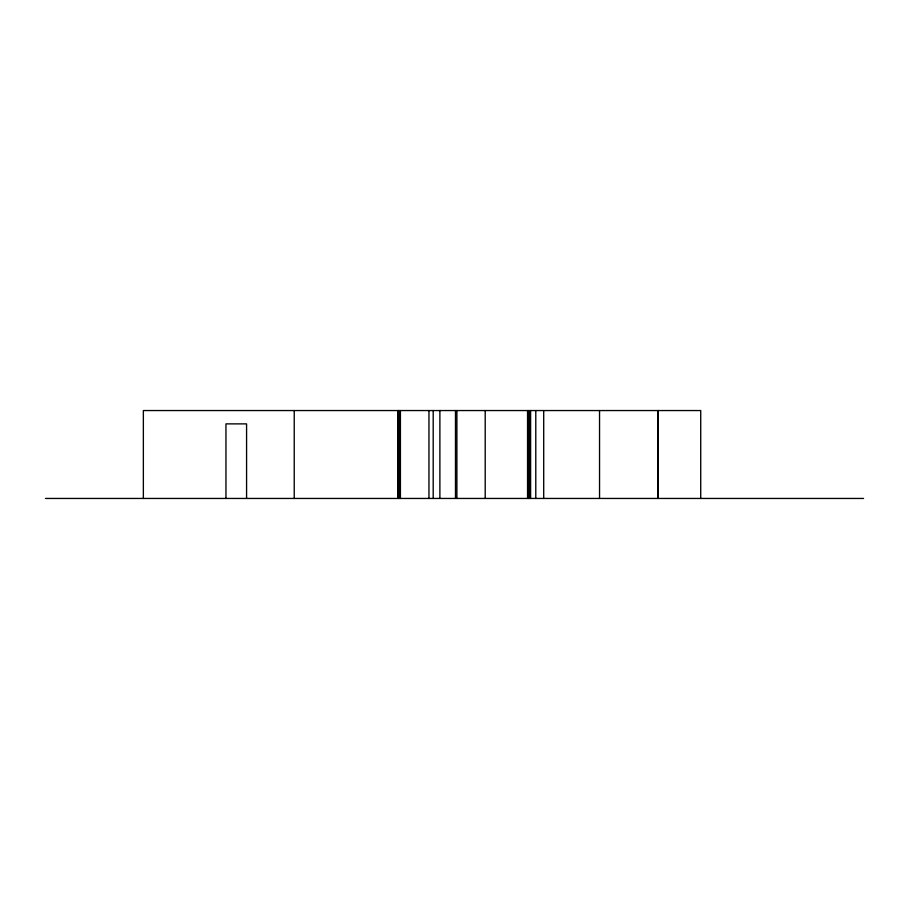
<?xml version="1.0" encoding="UTF-8"?>
<svg xmlns="http://www.w3.org/2000/svg" width="909" height="909" viewBox="0 0 909 909"><rect width="100%" height="100%" fill="white"/><g stroke="black" fill="none" stroke-linecap="round" stroke-linejoin="round"><path stroke-width="1.36" d="M45.45 498.45L863.55 498.45M700.725 498.45L700.725 410.55L143.361 410.55L143.361 498.45M658.252 410.55L658.252 498.45M658.105 410.55L658.105 498.45M599.542 410.55L599.542 498.45M543.707 410.55L543.707 498.45M535.787 410.55L535.787 498.45M530.606 410.55L530.606 498.45M528.981 410.55L528.981 498.45M528.583 410.55L528.583 498.45M527.55 410.55L527.55 498.45M485.201 410.55L485.201 498.45M456.886 410.55L456.886 498.45M455.489 410.55L455.489 498.45M439.888 410.55L439.888 498.45M433.195 410.55L433.195 498.45M428.957 410.55L428.957 498.45M400.414 410.55L400.414 498.45M399.028 410.55L399.028 498.45M398.506 410.55L398.506 498.45M397.835 410.55L397.835 498.45M294.232 410.55L294.232 498.45M246.578 498.45L246.578 423.878L225.955 423.878L225.955 498.45"/></g></svg>
